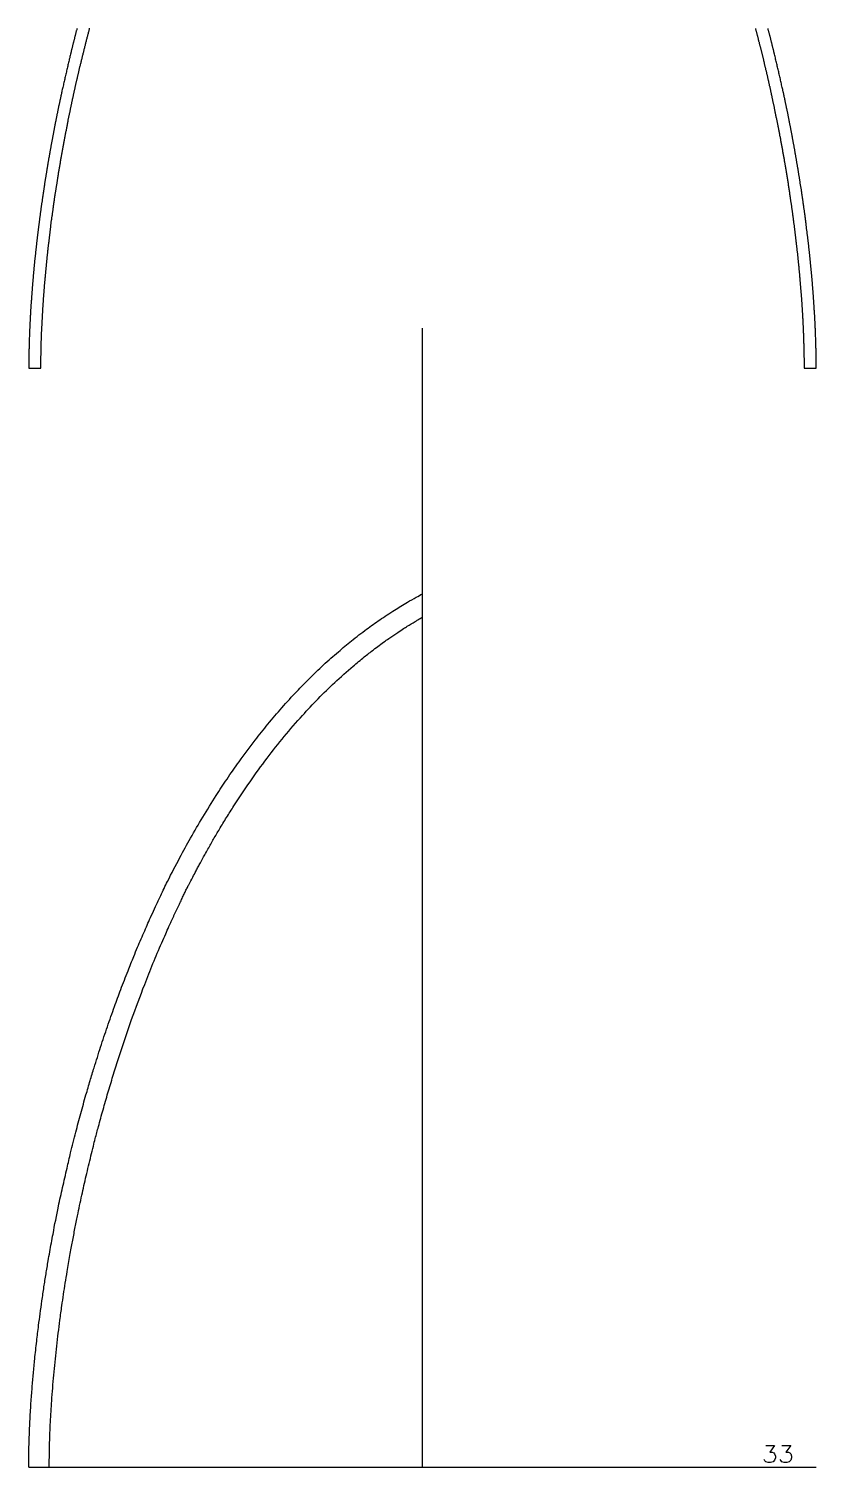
# Model space of a CAD drawing. Extents: x -7325 to -371, y -3238 to 133.
# Drawn here: x -3356 to -2434, y -3238 to -1552 of the extents above; entities that cross this region are included whole.
import ezdxf

# ---------------------------------------------------------------- set-up
doc = ezdxf.new("R2010")
doc.units = 0
doc.header["$MEASUREMENT"] = 0
doc.layers.add('NAILERS', color=7, linetype='CONTINUOUS')
doc.layers.add('Odd Arch Numbers', color=3, linetype='CONTINUOUS')

msp = doc.modelspace()

# ---------------------------------------------------------------- linework, layer by layer
at = {"layer": 'NAILERS'}
for points in [[(-3299.9, -1552.1), (-3300.1, -1552.8), (-3300.3, -1553.5), (-3300.5, -1554.2), (-3300.7, -1554.9), (-3300.9, -1555.6), (-3301.1, -1556.3), (-3301.2, -1557), (-3301.4, -1557.7), (-3301.6, -1558.4), (-3301.8, -1559.1), (-3302, -1559.8), (-3302.1, -1560.5), (-3302.3, -1561.2), (-3302.5, -1561.9), (-3302.7, -1562.7), (-3302.9, -1563.4), (-3303, -1564.1), (-3303.2, -1564.8), (-3303.4, -1565.5), (-3303.6, -1566.2), (-3303.8, -1566.9), (-3303.9, -1567.6), (-3304.1, -1568.3), (-3304.3, -1569), (-3304.5, -1569.7), (-3304.6, -1570.4), (-3304.8, -1571.1), (-3305, -1571.8), (-3305.2, -1572.5), (-3305.3, -1573.2), (-3305.5, -1573.9), (-3305.7, -1574.7), (-3305.9, -1575.4), (-3306, -1576.1), (-3306.2, -1576.8), (-3306.4, -1577.5), (-3306.6, -1578.2), (-3306.7, -1578.9), (-3306.9, -1579.6), (-3307.1, -1580.3), (-3307.2, -1580.9), (-3307.5, -1582.3), (-3307.9, -1583.7), (-3308.2, -1585), (-3308.5, -1586.4), (-3308.9, -1587.8), (-3309.2, -1589.2), (-3309.5, -1590.6), (-3309.8, -1591.9), (-3310.2, -1593.3), (-3310.5, -1594.7), (-3310.8, -1596.1), (-3311.1, -1597.5), (-3311.5, -1598.8), (-3311.8, -1600.2), (-3312.1, -1601.6), (-3312.4, -1603), (-3312.7, -1604.4), (-3313.1, -1605.7), (-3313.4, -1607.1), (-3313.7, -1608.5), (-3314, -1609.9), (-3314.3, -1611.3), (-3314.7, -1612.7), (-3315, -1614), (-3315.3, -1615.4), (-3315.6, -1616.8), (-3315.9, -1618.2), (-3316.2, -1619.6), (-3316.5, -1621), (-3316.8, -1622.4), (-3317.1, -1623.7), (-3317.5, -1625.1), (-3317.6, -1625.8), (-3317.8, -1626.5), (-3317.9, -1627.2), (-3318.1, -1627.9), (-3318.2, -1628.6), (-3318.4, -1629.3), (-3318.5, -1630), (-3318.7, -1630.7), (-3318.8, -1631.4), (-3319, -1632), (-3319.1, -1632.7), (-3319.3, -1633.4), (-3319.4, -1634.1), (-3319.6, -1634.8), (-3319.7, -1635.5), (-3319.9, -1636.2), (-3320, -1636.9), (-3320.2, -1637.6), (-3320.3, -1638.3), (-3320.5, -1639), (-3320.6, -1639.7), (-3320.8, -1640.4), (-3320.9, -1641.1), (-3321.1, -1641.8), (-3321.2, -1642.5), (-3321.4, -1643.1), (-3321.5, -1643.8), (-3321.6, -1644.5), (-3321.8, -1645.2), (-3321.9, -1645.9), (-3322.1, -1646.6), (-3322.2, -1647.3), (-3322.4, -1648), (-3322.5, -1648.7), (-3322.6, -1649.4), (-3322.8, -1650.1), (-3322.9, -1650.8), (-3323.1, -1651.5), (-3323.2, -1652.2), (-3323.4, -1652.9), (-3323.5, -1653.6), (-3323.6, -1654.3), (-3323.8, -1655), (-3323.9, -1655.7), (-3324, -1656.4), (-3324.2, -1657.1), (-3324.3, -1657.7), (-3324.5, -1658.4), (-3324.6, -1659.1), (-3324.7, -1659.8), (-3324.9, -1660.5), (-3325, -1661.2), (-3325.1, -1661.9), (-3325.3, -1662.6), (-3325.4, -1663.3), (-3325.5, -1664), (-3325.7, -1664.7), (-3325.8, -1665.4), (-3326, -1666.1), (-3326.1, -1666.8), (-3326.2, -1667.5), (-3326.4, -1668.2), (-3326.5, -1668.9), (-3326.6, -1669.6), (-3329.4, -1684.2), (-3329.5, -1684.8), (-3329.6, -1685.5), (-3329.7, -1686.1), (-3329.9, -1686.8), (-3330, -1687.5), (-3330.1, -1688.1), (-3330.2, -1688.8), (-3330.4, -1689.4), (-3330.5, -1690.1), (-3330.6, -1690.8), (-3330.7, -1691.4), (-3330.8, -1692.1), (-3331, -1692.7), (-3331.1, -1693.4), (-3331.2, -1694.1), (-3331.3, -1694.7), (-3331.4, -1695.4), (-3331.6, -1696.1), (-3331.7, -1696.7), (-3331.8, -1697.4), (-3331.9, -1698), (-3332, -1698.7), (-3332.2, -1699.4), (-3332.3, -1700), (-3332.4, -1700.7), (-3332.5, -1701.3), (-3332.6, -1702), (-3332.7, -1702.7), (-3332.8, -1703.3), (-3333, -1704), (-3333.1, -1704.7), (-3333.2, -1705.3), (-3333.3, -1706), (-3333.4, -1706.6), (-3333.5, -1707.3), (-3333.6, -1708), (-3333.8, -1708.6), (-3333.9, -1709.3), (-3334, -1710), (-3334.1, -1710.6), (-3334.2, -1711.3), (-3334.3, -1711.9), (-3334.4, -1712.6), (-3334.5, -1713.3), (-3334.6, -1713.9), (-3334.8, -1714.6), (-3334.9, -1715.3), (-3335, -1715.9), (-3335.1, -1716.6), (-3335.2, -1717.2), (-3335.3, -1717.9), (-3335.4, -1718.6), (-3335.5, -1719.2), (-3335.6, -1719.9), (-3335.7, -1720.6), (-3335.8, -1721.2), (-3335.9, -1721.9), (-3336, -1722.5), (-3336.2, -1723.2), (-3336.3, -1723.9), (-3336.4, -1724.5), (-3336.5, -1725.2), (-3336.6, -1725.9), (-3336.7, -1726.5), (-3337.9, -1734.1), (-3338, -1734.9), (-3338.1, -1735.8), (-3338.3, -1736.7), (-3338.4, -1737.5), (-3338.5, -1738.4), (-3338.7, -1739.2), (-3338.8, -1740.1), (-3338.9, -1740.9), (-3339, -1741.8), (-3339.2, -1742.6), (-3339.3, -1743.5), (-3339.4, -1744.4), (-3339.6, -1745.2), (-3339.7, -1746.1), (-3339.8, -1746.9), (-3339.9, -1747.8), (-3340.1, -1748.6), (-3340.2, -1749.5), (-3340.3, -1750.3), (-3340.4, -1751.2), (-3340.6, -1752.1), (-3340.7, -1752.9), (-3340.8, -1753.8), (-3340.9, -1754.6), (-3341.1, -1755.5), (-3341.2, -1756.3), (-3341.3, -1757.2), (-3341.4, -1758.1), (-3341.5, -1758.9), (-3341.7, -1759.8), (-3341.8, -1760.6), (-3341.9, -1761.5), (-3342, -1761.8), (-3342.1, -1762.7), (-3342.2, -1763.5), (-3342.3, -1764.3), (-3342.4, -1765.2), (-3342.5, -1766), (-3342.7, -1766.9), (-3342.8, -1767.7), (-3342.9, -1768.5), (-3343, -1769.4), (-3343.1, -1770.2), (-3343.2, -1771), (-3343.3, -1771.9), (-3343.4, -1772.7), (-3343.6, -1773.5), (-3343.7, -1774.4), (-3343.8, -1775.2), (-3343.9, -1776), (-3344, -1776.9), (-3344.1, -1777.7), (-3344.2, -1778.5), (-3344.3, -1779.4), (-3344.4, -1780.2), (-3344.5, -1781), (-3344.6, -1781.9), (-3344.7, -1782.7), (-3344.9, -1783.6), (-3345, -1784.4), (-3345.1, -1785.2), (-3345.2, -1786.1), (-3345.3, -1786.9), (-3345.4, -1787.7), (-3345.5, -1788.6), (-3345.5, -1789), (-3345.6, -1789.8), (-3345.7, -1790.6), (-3345.8, -1791.4), (-3345.9, -1792.2), (-3346, -1793), (-3346.1, -1793.8), (-3346.2, -1794.6), (-3346.3, -1795.5), (-3346.4, -1796.3), (-3346.5, -1797.1), (-3346.6, -1797.9), (-3346.7, -1798.7), (-3346.8, -1799.5), (-3346.9, -1800.3), (-3347, -1801.1), (-3347.1, -1802), (-3347.2, -1802.8), (-3347.3, -1803.6), (-3347.4, -1804.4), (-3347.5, -1805.2), (-3347.5, -1806), (-3347.6, -1806.8), (-3347.7, -1807.6), (-3347.8, -1808.5), (-3347.9, -1809.3), (-3348, -1810.1), (-3348.1, -1810.9), (-3348.2, -1811.7), (-3348.3, -1812.5), (-3348.4, -1813.3), (-3348.4, -1814.1), (-3348.5, -1815), (-3348.6, -1815.4), (-3348.7, -1816.2), (-3348.7, -1816.9), (-3348.8, -1817.7), (-3348.9, -1818.5), (-3349, -1819.3), (-3349.1, -1820.1), (-3349.2, -1820.9), (-3349.2, -1821.7), (-3349.3, -1822.5), (-3349.4, -1823.2), (-3349.5, -1824), (-3349.6, -1824.8), (-3349.6, -1825.6), (-3349.7, -1826.4), (-3349.8, -1827.2), (-3349.9, -1828), (-3349.9, -1828.8), (-3350, -1829.5), (-3350.1, -1830.3), (-3350.2, -1831.1), (-3350.3, -1831.9), (-3350.3, -1832.7), (-3350.4, -1833.5), (-3350.5, -1834.3), (-3350.6, -1835.1), (-3350.6, -1835.8), (-3350.7, -1836.6), (-3350.8, -1837.4), (-3350.8, -1838.2), (-3350.9, -1839), (-3351, -1839.8), (-3351.1, -1840.6), (-3351.1, -1841), (-3351.2, -1841.8), (-3351.2, -1842.5), (-3351.3, -1843.3), (-3351.4, -1844.1), (-3351.4, -1844.8), (-3351.5, -1845.6), (-3351.6, -1846.3), (-3351.6, -1847.1), (-3351.7, -1847.9), (-3351.8, -1848.6), (-3351.8, -1849.4), (-3351.9, -1850.1), (-3352, -1850.9), (-3352, -1851.7), (-3352.1, -1852.4), (-3352.1, -1853.2), (-3352.2, -1853.9), (-3352.3, -1854.7), (-3352.3, -1855.5), (-3352.4, -1856.2), (-3352.5, -1857), (-3352.5, -1857.7), (-3352.6, -1858.5), (-3352.6, -1859.3), (-3352.7, -1860), (-3352.7, -1860.8), (-3352.8, -1861.5), (-3352.9, -1862.3), (-3352.9, -1863.1), (-3353, -1863.8), (-3353, -1864.6), (-3353.1, -1865.3), (-3353.1, -1865.8), (-3353.2, -1866.6), (-3353.2, -1867.3), (-3353.3, -1868), (-3353.3, -1868.7), (-3353.4, -1869.5), (-3353.4, -1870.2), (-3353.5, -1870.9), (-3353.5, -1871.7), (-3353.6, -1872.4), (-3353.6, -1873.1), (-3353.7, -1873.9), (-3353.7, -1874.6), (-3353.8, -1875.3), (-3353.8, -1876.1), (-3353.9, -1876.8), (-3353.9, -1877.5), (-3354, -1878.3), (-3354, -1879), (-3354.1, -1879.7), (-3354.1, -1880.4), (-3354.2, -1881.2), (-3354.2, -1881.9), (-3354.2, -1882.6), (-3354.3, -1883.4), (-3354.3, -1884.1), (-3354.4, -1884.8), (-3354.4, -1885.6), (-3354.5, -1886.3), (-3354.5, -1887), (-3354.5, -1887.8), (-3354.6, -1888.5), (-3354.6, -1889.2), (-3354.7, -1889.7), (-3354.7, -1890.4), (-3354.7, -1891.1), (-3354.8, -1891.8), (-3354.8, -1892.5), (-3354.8, -1893.2), (-3354.9, -1893.9), (-3354.9, -1894.6), (-3354.9, -1895.3), (-3355, -1896), (-3355, -1896.7), (-3355.1, -1897.4), (-3355.1, -1898.1), (-3355.1, -1898.8), (-3355.2, -1899.5), (-3355.2, -1900.2), (-3355.2, -1900.9), (-3355.3, -1901.6), (-3355.3, -1902.3), (-3355.3, -1903), (-3355.3, -1903.7), (-3355.4, -1904.4), (-3355.4, -1905.1), (-3355.4, -1905.8), (-3355.5, -1906.5), (-3355.5, -1907.2), (-3355.5, -1907.9), (-3355.5, -1908.6), (-3355.6, -1909.3), (-3355.6, -1910), (-3355.6, -1910.7), (-3355.7, -1911.4), (-3355.7, -1912.1), (-3355.8, -1915.2), (-3355.8, -1915.7), (-3355.8, -1916.2), (-3355.8, -1916.7), (-3355.9, -1917.3), (-3355.9, -1917.8), (-3355.9, -1918.3), (-3355.9, -1918.8), (-3355.9, -1919.3), (-3355.9, -1919.8), (-3356, -1920.3), (-3356, -1920.8), (-3356, -1921.3), (-3356, -1921.8), (-3356, -1922.3), (-3356, -1922.8), (-3356, -1923.3), (-3356.1, -1923.8), (-3356.1, -1924.3), (-3356.1, -1924.8), (-3356.1, -1925.4), (-3356.1, -1925.9), (-3356.1, -1926.4), (-3356.1, -1926.9), (-3356.1, -1927.4), (-3356.2, -1927.9), (-3356.2, -1928.4), (-3356.2, -1928.9), (-3356.2, -1929.4), (-3356.2, -1929.9), (-3356.2, -1930.4), (-3356.2, -1930.9), (-3356.2, -1931.4), (-3356.3, -1935.6), (-3356.3, -1936.1), (-3356.3, -1936.6), (-3356.3, -1937.1), (-3356.3, -1937.6), (-3356.3, -1938.1), (-3356.3, -1938.6), (-3356.3, -1939), (-3356.3, -1939.5), (-3356.3, -1940), (-3356.3, -1940.5), (-3356.4, -1941), (-3356.4, -1941.5), (-3356.4, -1942), (-3356.4, -1942.5), (-3356.4, -1943), (-3356.4, -1943.5), (-3356.4, -1944.8), (-3356.4, -1945.5), (-3356.4, -1946.1), (-3356.4, -1946.7), (-3356.4, -1947.4), (-3356.4, -1948), (-3356.4, -1948.7), (-3356.4, -1949.3), (-3356.4, -1950), (-3342.2, -1950), (-3342.2, -1949.3), (-3342.2, -1948.6), (-3342.2, -1947.9), (-3342.2, -1947.2), (-3342.2, -1945), (-3342.2, -1944.6), (-3342.2, -1944.1), (-3342.2, -1943.7), (-3342.2, -1943.3), (-3342.2, -1942.8), (-3342.1, -1942.4), (-3342.1, -1941.9), (-3342.1, -1941.5), (-3342.1, -1941), (-3342.1, -1940.6), (-3342.1, -1940.1), (-3342.1, -1939.7), (-3342.1, -1939.3), (-3342.1, -1938.8), (-3342.1, -1938.4), (-3342.1, -1937.9), (-3342, -1932.7), (-3342, -1932.2), (-3342, -1931.6), (-3342, -1931.1), (-3342, -1930.5), (-3342, -1930), (-3342, -1929.5), (-3342, -1928.9), (-3341.9, -1928.4), (-3341.9, -1927.8), (-3341.9, -1927.3), (-3341.9, -1926.7), (-3341.9, -1926.2), (-3341.9, -1925.6), (-3341.9, -1925.1), (-3341.9, -1924.5), (-3341.8, -1924), (-3341.8, -1923.4), (-3341.8, -1922.9), (-3341.8, -1922.4), (-3341.8, -1921.8), (-3341.8, -1921.3), (-3341.7, -1920.7), (-3341.7, -1920.2), (-3341.7, -1919.6), (-3341.7, -1919.1), (-3341.7, -1918.5), (-3341.7, -1918), (-3341.6, -1917.4), (-3341.6, -1916.9), (-3341.6, -1916.3), (-3341.6, -1915.8), (-3341.6, -1915.3), (-3341.4, -1912), (-3341.4, -1911.2), (-3341.4, -1910.5), (-3341.4, -1909.7), (-3341.3, -1909), (-3341.3, -1908.2), (-3341.3, -1907.5), (-3341.2, -1906.7), (-3341.2, -1906), (-3341.2, -1905.2), (-3341.1, -1904.5), (-3341.1, -1903.7), (-3341.1, -1903), (-3341, -1902.2), (-3341, -1901.5), (-3341, -1900.7), (-3340.9, -1900), (-3340.9, -1899.2), (-3340.9, -1898.5), (-3340.8, -1897.7), (-3340.8, -1897), (-3340.7, -1896.2), (-3340.7, -1895.5), (-3340.7, -1894.7), (-3340.6, -1894), (-3340.6, -1893.2), (-3340.5, -1892.5), (-3340.5, -1891.7), (-3340.5, -1891), (-3340.4, -1890.2), (-3340.4, -1889.5), (-3340.3, -1888.7), (-3340.3, -1888), (-3340.3, -1887.6), (-3340.2, -1886.8), (-3340.2, -1886), (-3340.1, -1885.2), (-3340.1, -1884.5), (-3340, -1883.7), (-3340, -1882.9), (-3340, -1882.1), (-3339.9, -1881.4), (-3339.9, -1880.6), (-3339.8, -1879.8), (-3339.8, -1879), (-3339.7, -1878.2), (-3339.7, -1877.5), (-3339.6, -1876.7), (-3339.6, -1875.9), (-3339.5, -1875.1), (-3339.4, -1874.4), (-3339.4, -1873.6), (-3339.3, -1872.8), (-3339.3, -1872), (-3339.2, -1871.3), (-3339.2, -1870.5), (-3339.1, -1869.7), (-3339.1, -1868.9), (-3339, -1868.2), (-3339, -1867.4), (-3338.9, -1866.6), (-3338.8, -1865.8), (-3338.8, -1865.1), (-3338.7, -1864.3), (-3338.7, -1863.5), (-3338.6, -1862.7), (-3338.6, -1862.4), (-3338.5, -1861.6), (-3338.5, -1860.8), (-3338.4, -1860), (-3338.3, -1859.2), (-3338.3, -1858.4), (-3338.2, -1857.6), (-3338.1, -1856.8), (-3338.1, -1856), (-3338, -1855.2), (-3338, -1854.4), (-3337.9, -1853.6), (-3337.8, -1852.8), (-3337.8, -1852), (-3337.7, -1851.2), (-3337.6, -1850.4), (-3337.6, -1849.6), (-3337.5, -1848.8), (-3337.4, -1848), (-3337.3, -1847.2), (-3337.3, -1846.4), (-3337.2, -1845.6), (-3337.1, -1844.8), (-3337.1, -1844), (-3337, -1843.2), (-3336.9, -1842.4), (-3336.8, -1841.6), (-3336.8, -1840.8), (-3336.7, -1840), (-3336.6, -1839.2), (-3336.6, -1838.4), (-3336.5, -1837.6), (-3336.4, -1836.8), (-3336.4, -1836.5), (-3336.3, -1835.7), (-3336.2, -1834.9), (-3336.1, -1834), (-3336.1, -1833.2), (-3336, -1832.4), (-3335.9, -1831.6), (-3335.8, -1830.8), (-3335.7, -1829.9), (-3335.7, -1829.1), (-3335.6, -1828.3), (-3335.5, -1827.5), (-3335.4, -1826.7), (-3335.3, -1825.9), (-3335.3, -1825), (-3335.2, -1824.2), (-3335.1, -1823.4), (-3335, -1822.6), (-3334.9, -1821.8), (-3334.8, -1821), (-3334.7, -1820.1), (-3334.7, -1819.3), (-3334.6, -1818.5), (-3334.5, -1817.7), (-3334.4, -1816.9), (-3334.3, -1816.1), (-3334.2, -1815.2), (-3334.1, -1814.4), (-3334, -1813.6), (-3334, -1812.8), (-3333.9, -1812), (-3333.8, -1811.1), (-3333.7, -1810.3), (-3333.7, -1810.1), (-3333.6, -1809.2), (-3333.5, -1808.4), (-3333.4, -1807.6), (-3333.3, -1806.7), (-3333.2, -1805.9), (-3333.1, -1805.1), (-3333, -1804.2), (-3332.9, -1803.4), (-3332.8, -1802.6), (-3332.7, -1801.7), (-3332.6, -1800.9), (-3332.5, -1800.1), (-3332.4, -1799.2), (-3332.3, -1798.4), (-3332.2, -1797.6), (-3332.1, -1796.7), (-3332, -1795.9), (-3331.9, -1795.1), (-3331.8, -1794.2), (-3331.7, -1793.4), (-3331.6, -1792.6), (-3331.5, -1791.7), (-3331.4, -1790.9), (-3331.3, -1790.1), (-3331.2, -1789.2), (-3331.1, -1788.4), (-3331, -1787.6), (-3330.9, -1786.7), (-3330.8, -1785.9), (-3330.7, -1785.1), (-3330.6, -1784.2), (-3330.5, -1783.4), (-3329.6, -1776.3), (-3329.5, -1775.7), (-3329.4, -1775), (-3329.3, -1774.4), (-3329.2, -1773.8), (-3329.2, -1773.1), (-3329.1, -1772.5), (-3329, -1771.8), (-3328.9, -1771.2), (-3328.8, -1770.6), (-3328.7, -1769.9), (-3328.7, -1769.3), (-3328.6, -1768.6), (-3328.5, -1768), (-3328.4, -1767.4), (-3328.3, -1766.7), (-3328.2, -1766.1), (-3328.1, -1765.5), (-3328, -1764.8), (-3328, -1764.2), (-3327.9, -1763.6), (-3327.8, -1762.9), (-3327.7, -1762.3), (-3327.6, -1761.6), (-3327.5, -1761), (-3327.4, -1760.4), (-3327.3, -1759.7), (-3327.3, -1759.1), (-3327.2, -1758.5), (-3327.1, -1757.8), (-3327, -1757.2), (-3326.9, -1756.5), (-3326.8, -1755.9), (-3326.7, -1755.3), (-3326.6, -1754.6), (-3326.5, -1754), (-3326.4, -1753.4), (-3326.3, -1752.7), (-3326.2, -1752.1), (-3326.1, -1751.5), (-3326.1, -1750.8), (-3326, -1750.2), (-3325.9, -1749.5), (-3325.8, -1748.9), (-3325.7, -1748.3), (-3325.6, -1747.6), (-3325.5, -1747), (-3325.4, -1746.4), (-3325.3, -1745.7), (-3325.2, -1745.1), (-3325.1, -1744.5), (-3325, -1743.8), (-3324.9, -1743.2), (-3324.8, -1742.5), (-3324.7, -1741.9), (-3324.6, -1741.3), (-3324.5, -1740.6), (-3324.4, -1740), (-3324.3, -1739.4), (-3324.2, -1738.7), (-3324.1, -1738.1), (-3324, -1737.5), (-3323.9, -1736.8), (-3323.8, -1736.2), (-3323.7, -1735.6), (-3322.4, -1727.6), (-3322.3, -1726.5), (-3322.1, -1725.5), (-3321.9, -1724.4), (-3321.7, -1723.3), (-3321.6, -1722.3), (-3321.4, -1721.2), (-3321.2, -1720.1), (-3321, -1719.1), (-3320.9, -1718), (-3320.7, -1716.9), (-3320.5, -1715.9), (-3320.3, -1714.8), (-3320.1, -1713.7), (-3320, -1712.7), (-3319.8, -1711.6), (-3319.6, -1710.5), (-3319.4, -1709.5), (-3319.2, -1708.4), (-3319.1, -1707.3), (-3318.9, -1706.3), (-3318.7, -1705.2), (-3318.5, -1704.1), (-3318.3, -1703.1), (-3318.1, -1702), (-3317.9, -1701), (-3317.7, -1699.9), (-3317.6, -1698.8), (-3317.4, -1697.8), (-3317.2, -1696.7), (-3317, -1695.6), (-3316.8, -1694.6), (-3316.6, -1693.5), (-3316.4, -1692.4), (-3316.2, -1691.4), (-3316, -1690.3), (-3315.8, -1689.3), (-3315.6, -1688.2), (-3315.4, -1687.1), (-3315.2, -1686.1), (-3315, -1685), (-3314.8, -1683.9), (-3314.6, -1682.9), (-3314.4, -1681.8), (-3314.2, -1680.8), (-3314, -1679.7), (-3313.8, -1678.6), (-3313.6, -1677.6), (-3313.4, -1676.5), (-3313.2, -1675.4), (-3313, -1674.4), (-3312.8, -1673.3), (-3312.6, -1672.3), (-3312.4, -1671.2), (-3312.2, -1670.1), (-3312, -1669.1), (-3311.8, -1668), (-3311.6, -1667), (-3311.4, -1665.9), (-3311.2, -1664.8), (-3311, -1663.8), (-3310.8, -1662.7), (-3310.5, -1661.7), (-3310.3, -1660.6), (-3310.1, -1659.5), (-3308.7, -1652.5), (-3308.6, -1651.8), (-3308.4, -1651), (-3308.3, -1650.3), (-3308.1, -1649.5), (-3308, -1648.8), (-3307.8, -1648), (-3307.7, -1647.3), (-3307.5, -1646.5), (-3307.4, -1645.8), (-3307.2, -1645.1), (-3307, -1644.3), (-3306.9, -1643.6), (-3306.7, -1642.8), (-3306.6, -1642.1), (-3306.4, -1641.3), (-3306.3, -1640.6), (-3306.1, -1639.8), (-3306, -1639.1), (-3305.8, -1638.3), (-3305.6, -1637.6), (-3305.5, -1636.8), (-3305.3, -1636.1), (-3305.2, -1635.4), (-3305, -1634.6), (-3304.8, -1633.9), (-3304.7, -1633.1), (-3304.5, -1632.4), (-3304.4, -1631.6), (-3304.2, -1630.9), (-3304, -1630.1), (-3303.9, -1629.4), (-3303.7, -1628.7), (-3303.6, -1627.9), (-3303.4, -1627.2), (-3303.2, -1626.4), (-3303.1, -1625.7), (-3302.9, -1624.9), (-3302.7, -1624.2), (-3302.6, -1623.4), (-3302.4, -1622.7), (-3302.2, -1622), (-3302.1, -1621.2), (-3301.9, -1620.5), (-3301.7, -1619.7), (-3301.6, -1619), (-3301.4, -1618.2), (-3301.2, -1617.5), (-3301.1, -1616.8), (-3300.9, -1616), (-3300.7, -1615.3), (-3300.5, -1614.5), (-3300.4, -1613.8), (-3300.2, -1613), (-3300, -1612.3), (-3299.9, -1611.6), (-3299.7, -1610.8), (-3299.5, -1610.1), (-3299.3, -1609.3), (-3299.2, -1608.6), (-3299, -1607.9), (-3298.8, -1607.1), (-3298.6, -1606.4), (-3298.5, -1605.6), (-3298.3, -1604.9), (-3296.4, -1596.9), (-3296.2, -1595.9), (-3295.9, -1594.9), (-3295.7, -1593.9), (-3295.4, -1593), (-3295.2, -1592), (-3295, -1591), (-3294.7, -1590), (-3294.5, -1589), (-3294.3, -1588), (-3294, -1587.1), (-3293.8, -1586.1), (-3293.5, -1585.1), (-3293.3, -1584.1), (-3293.1, -1583.1), (-3292.8, -1582.2), (-3292.6, -1581.2), (-3292.3, -1580.2), (-3292.1, -1579.2), (-3291.8, -1578.2), (-3291.6, -1577.3), (-3291.4, -1576.3), (-3291.1, -1575.3), (-3290.9, -1574.3), (-3290.6, -1573.3), (-3290.4, -1572.4), (-3290.1, -1571.4), (-3289.9, -1570.4), (-3289.6, -1569.4), (-3289.4, -1568.4), (-3289.1, -1567.5), (-3288.9, -1566.5), (-3288.6, -1565.5), (-3288.6, -1565.4), (-3288.4, -1564.4), (-3288.1, -1563.5), (-3287.9, -1562.5), (-3287.6, -1561.5), (-3287.3, -1560.5), (-3287.1, -1559.6), (-3286.8, -1558.6), (-3286.6, -1557.6), (-3286.3, -1556.7), (-3286.1, -1555.7), (-3285.8, -1554.7), (-3285.6, -1553.7), (-3285.3, -1552.8), (-3285.1, -1551.8)], [(-2505.3, -1552.1), (-2505.1, -1552.8), (-2504.9, -1553.6), (-2504.7, -1554.3), (-2504.5, -1555), (-2504.3, -1555.7), (-2504.1, -1556.5), (-2503.9, -1557.2), (-2503.7, -1557.9), (-2503.5, -1558.7), (-2503.4, -1559.4), (-2503.2, -1560.1), (-2503, -1560.8), (-2502.8, -1561.6), (-2502.6, -1562.3), (-2502.4, -1563), (-2502.2, -1563.8), (-2502.1, -1564.5), (-2501.9, -1565.2), (-2501.7, -1565.9), (-2501.5, -1566.7), (-2501.3, -1567.4), (-2501.1, -1568.1), (-2500.9, -1568.9), (-2500.8, -1569.6), (-2500.6, -1570.3), (-2500.4, -1571.1), (-2500.2, -1571.8), (-2500, -1572.5), (-2499.9, -1573.2), (-2496, -1589), (-2495.8, -1589.8), (-2495.6, -1590.5), (-2495.4, -1591.3), (-2495.2, -1592), (-2495, -1592.8), (-2494.9, -1593.5), (-2494.7, -1594.2), (-2494.5, -1595), (-2494.3, -1595.7), (-2494.1, -1596.5), (-2494, -1597.2), (-2493.8, -1597.9), (-2493.6, -1598.7), (-2493.4, -1599.4), (-2493.3, -1600.2), (-2493.1, -1600.9), (-2492.9, -1601.6), (-2492.7, -1602.4), (-2492.5, -1603.1), (-2492.4, -1603.9), (-2492.2, -1604.6), (-2492, -1605.4), (-2491.9, -1606.1), (-2491.7, -1606.8), (-2491.5, -1607.6), (-2491.3, -1608.3), (-2491.2, -1609.1), (-2491, -1609.8), (-2490.8, -1610.6), (-2490.6, -1611.3), (-2490.5, -1612), (-2490.3, -1612.8), (-2490.1, -1613.5), (-2490, -1614.3), (-2489.8, -1615), (-2489.6, -1615.8), (-2489.5, -1616.5), (-2489.3, -1617.3), (-2489.1, -1618), (-2489, -1618.7), (-2488.8, -1619.5), (-2488.6, -1620.2), (-2488.5, -1621), (-2488.3, -1621.7), (-2488.1, -1622.5), (-2488, -1623.2), (-2487.8, -1624), (-2487.6, -1624.7), (-2487.5, -1625.4), (-2487.3, -1626.2), (-2487.2, -1626.9), (-2487, -1627.7), (-2486.8, -1628.4), (-2486.7, -1629.2), (-2486.5, -1629.9), (-2486.4, -1630.7), (-2486.2, -1631.4), (-2486, -1632.2), (-2485.9, -1632.9), (-2485.7, -1633.6), (-2485.6, -1634.4), (-2485.4, -1635.1), (-2485.2, -1635.9), (-2485.1, -1636.6), (-2483.4, -1644.7), (-2483.2, -1645.7), (-2483, -1646.7), (-2482.8, -1647.7), (-2482.6, -1648.7), (-2482.4, -1649.7), (-2482.2, -1650.7), (-2482, -1651.6), (-2481.8, -1652.6), (-2481.6, -1653.6), (-2481.4, -1654.6), (-2481.2, -1655.6), (-2481, -1656.6), (-2480.8, -1657.6), (-2480.6, -1658.6), (-2480.4, -1659.5), (-2480.2, -1660.5), (-2480, -1661.5), (-2479.8, -1662.5), (-2479.6, -1663.5), (-2479.4, -1664.5), (-2479.2, -1665.5), (-2479, -1666.5), (-2478.8, -1667.5), (-2478.6, -1668.4), (-2478.4, -1669.4), (-2478.2, -1670.4), (-2478, -1671.4), (-2477.8, -1672.4), (-2477.6, -1673.4), (-2477.4, -1674.4), (-2477.2, -1675.4), (-2477.1, -1676.4), (-2476.9, -1677.3), (-2476.7, -1678.3), (-2476.5, -1679.3), (-2476.3, -1680.3), (-2476.1, -1681.3), (-2475.9, -1682.3), (-2475.8, -1683.3), (-2475.6, -1684.3), (-2475.4, -1685.3), (-2475.2, -1686.3), (-2475, -1687.3), (-2474.8, -1688.2), (-2474.6, -1689.2), (-2474.5, -1690.2), (-2474.3, -1691.2), (-2474.1, -1692.2), (-2473.9, -1693.2), (-2473.7, -1694.2), (-2473.6, -1695.2), (-2473.4, -1696.2), (-2473.2, -1697.2), (-2473, -1698.2), (-2472.9, -1699.2), (-2472.7, -1700.2), (-2472.5, -1701.1), (-2472.3, -1702.1), (-2472.2, -1703.1), (-2472, -1704.1), (-2471.8, -1705.1), (-2471.6, -1706.1), (-2471.5, -1707.1), (-2471.3, -1708.1), (-2470.4, -1713.2), (-2470.2, -1714.4), (-2470, -1715.5), (-2469.8, -1716.7), (-2469.6, -1717.9), (-2469.4, -1719), (-2469.2, -1720.2), (-2469, -1721.4), (-2468.8, -1722.6), (-2468.6, -1723.7), (-2468.4, -1724.9), (-2468.3, -1726.1), (-2468.1, -1727.3), (-2467.9, -1728.4), (-2467.7, -1729.6), (-2467.5, -1730.8), (-2467.3, -1732), (-2467.1, -1733.1), (-2466.9, -1734.3), (-2466.8, -1735.5), (-2466.6, -1736.7), (-2466.4, -1737.9), (-2466.2, -1739), (-2466, -1740.2), (-2465.9, -1741.4), (-2465.7, -1742.6), (-2465.5, -1743.7), (-2465.3, -1744.9), (-2465.2, -1746.1), (-2465, -1747.3), (-2464.8, -1748.4), (-2464.6, -1749.6), (-2464.5, -1750.8), (-2463.7, -1756.2), (-2463.6, -1757), (-2463.5, -1757.8), (-2463.3, -1758.7), (-2463.2, -1759.5), (-2463.1, -1760.4), (-2463, -1761.2), (-2462.9, -1762.1), (-2462.7, -1762.9), (-2462.6, -1763.8), (-2462.5, -1764.6), (-2462.4, -1765.4), (-2462.3, -1766.3), (-2462.2, -1767.1), (-2462, -1768), (-2461.9, -1768.8), (-2461.8, -1769.7), (-2461.7, -1770.5), (-2461.6, -1771.4), (-2461.5, -1772.2), (-2461.4, -1773), (-2461.2, -1773.9), (-2461.1, -1774.7), (-2461, -1775.6), (-2460.9, -1776.4), (-2460.8, -1777.3), (-2460.7, -1778.1), (-2460.6, -1779), (-2460.5, -1779.8), (-2460.4, -1780.7), (-2460.2, -1781.5), (-2460.1, -1782.3), (-2460, -1783.2), (-2460, -1783.4), (-2459.9, -1784.2), (-2459.8, -1785.1), (-2459.7, -1785.9), (-2459.6, -1786.7), (-2459.5, -1787.6), (-2459.4, -1788.4), (-2459.3, -1789.2), (-2459.2, -1790.1), (-2459.1, -1790.9), (-2459, -1791.7), (-2458.9, -1792.6), (-2458.8, -1793.4), (-2458.7, -1794.2), (-2458.6, -1795.1), (-2458.5, -1795.9), (-2458.4, -1796.7), (-2458.3, -1797.6), (-2458.2, -1798.4), (-2458.1, -1799.2), (-2458, -1800.1), (-2457.9, -1800.9), (-2457.8, -1801.7), (-2457.7, -1802.6), (-2457.6, -1803.4), (-2457.5, -1804.2), (-2457.4, -1805.1), (-2457.3, -1805.9), (-2457.2, -1806.7), (-2457.1, -1807.6), (-2457, -1808.4), (-2456.9, -1809.2), (-2456.8, -1810.1), (-2456.8, -1810.3), (-2456.7, -1811.1), (-2456.6, -1812), (-2456.5, -1812.8), (-2456.4, -1813.6), (-2456.3, -1814.4), (-2456.2, -1815.2), (-2456.2, -1816.1), (-2456.1, -1816.9), (-2456, -1817.7), (-2455.9, -1818.5), (-2455.8, -1819.3), (-2455.7, -1820.1), (-2455.6, -1821), (-2455.6, -1821.8), (-2455.5, -1822.6), (-2455.4, -1823.4), (-2455.3, -1824.2), (-2455.2, -1825), (-2455.1, -1825.9), (-2455.1, -1826.7), (-2455, -1827.5), (-2454.9, -1828.3), (-2454.8, -1829.1), (-2454.7, -1829.9), (-2454.6, -1830.8), (-2454.6, -1831.6), (-2454.5, -1832.4), (-2454.4, -1833.2), (-2454.3, -1834), (-2454.3, -1834.9), (-2454.2, -1835.7), (-2454.1, -1836.5), (-2454.1, -1836.8), (-2454, -1837.6), (-2453.9, -1838.4), (-2453.8, -1839.2), (-2453.8, -1840), (-2453.7, -1840.8), (-2453.6, -1841.6), (-2453.6, -1842.4), (-2453.5, -1843.2), (-2453.4, -1844), (-2453.3, -1844.8), (-2453.3, -1845.6), (-2453.2, -1846.4), (-2453.1, -1847.2), (-2453.1, -1848), (-2453, -1848.8), (-2452.9, -1849.6), (-2452.9, -1850.4), (-2452.8, -1851.2), (-2452.7, -1852), (-2452.7, -1852.8), (-2452.6, -1853.6), (-2452.5, -1854.4), (-2452.5, -1855.2), (-2452.4, -1856), (-2452.3, -1856.8), (-2452.3, -1857.6), (-2452.2, -1858.4), (-2452.1, -1859.2), (-2452.1, -1860), (-2452, -1860.8), (-2452, -1861.6), (-2451.9, -1862.4), (-2451.9, -1862.7), (-2451.8, -1863.5), (-2451.7, -1864.3), (-2451.7, -1865.1), (-2451.6, -1865.8), (-2451.6, -1866.6), (-2451.5, -1867.4), (-2451.5, -1868.2), (-2451.4, -1868.9), (-2451.3, -1869.7), (-2451.3, -1870.5), (-2451.2, -1871.3), (-2451.2, -1872), (-2451.1, -1872.8), (-2451.1, -1873.6), (-2451, -1874.4), (-2451, -1875.1), (-2450.9, -1875.9), (-2450.9, -1876.7), (-2450.8, -1877.5), (-2450.8, -1878.2), (-2450.7, -1879), (-2450.7, -1879.8), (-2450.6, -1880.6), (-2450.6, -1881.4), (-2450.5, -1882.1), (-2450.5, -1882.9), (-2450.4, -1883.7), (-2450.4, -1884.5), (-2450.3, -1885.2), (-2450.3, -1886), (-2450.2, -1886.8), (-2450.2, -1887.6), (-2450, -1890.9), (-2450, -1891.5), (-2449.9, -1892), (-2449.9, -1892.6), (-2449.9, -1893.2), (-2449.8, -1893.7), (-2449.8, -1894.3), (-2449.8, -1894.9), (-2449.8, -1895.4), (-2449.7, -1896), (-2449.7, -1896.6), (-2449.7, -1897.1), (-2449.6, -1897.7), (-2449.6, -1898.3), (-2449.6, -1898.9), (-2449.6, -1899.4), (-2449.5, -1900), (-2449.5, -1900.6), (-2449.5, -1901.1), (-2449.5, -1901.7), (-2449.4, -1902.3), (-2449.4, -1902.8), (-2449.4, -1903.4), (-2449.4, -1904), (-2449.3, -1904.5), (-2449.3, -1905.1), (-2449.3, -1905.7), (-2449.3, -1906.2), (-2449.2, -1906.8), (-2449.2, -1907.4), (-2449.2, -1907.9), (-2449.2, -1908.5), (-2449.1, -1909.1), (-2449.1, -1909.4), (-2449.1, -1910.5), (-2449.1, -1911.6), (-2449, -1912.7), (-2449, -1913.8), (-2448.9, -1914.9), (-2448.9, -1916), (-2448.9, -1917.1), (-2448.8, -1918.2), (-2448.8, -1919.3), (-2448.8, -1920.3), (-2448.7, -1921.4), (-2448.7, -1922.5), (-2448.7, -1923.6), (-2448.6, -1924.7), (-2448.6, -1925.8), (-2448.6, -1926.9), (-2448.5, -1929.2), (-2448.5, -1930), (-2448.5, -1930.8), (-2448.5, -1931.6), (-2448.4, -1932.4), (-2448.4, -1933.2), (-2448.4, -1934), (-2448.4, -1934.8), (-2448.4, -1935.6), (-2448.4, -1936.5), (-2448.4, -1937.3), (-2448.3, -1938.1), (-2448.3, -1938.9), (-2448.3, -1939.7), (-2448.3, -1940.5), (-2448.3, -1941.3), (-2448.3, -1942.1), (-2448.3, -1947.2), (-2448.3, -1947.9), (-2448.3, -1948.6), (-2448.3, -1949.3), (-2448.3, -1950), (-2434.1, -1950), (-2434.1, -1949.3), (-2434.1, -1948.7), (-2434.1, -1948), (-2434.1, -1947.4), (-2434.1, -1946.7), (-2434.1, -1946.1), (-2434.1, -1945.5), (-2434.1, -1944.8), (-2434.1, -1943.5), (-2434.1, -1943), (-2434.1, -1942.5), (-2434.1, -1942), (-2434.1, -1941.5), (-2434.1, -1941), (-2434.1, -1940.5), (-2434.1, -1940), (-2434.1, -1939.5), (-2434.1, -1939), (-2434.1, -1938.6), (-2434.2, -1938.1), (-2434.2, -1937.6), (-2434.2, -1937.1), (-2434.2, -1936.6), (-2434.2, -1936.1), (-2434.2, -1935.6), (-2434.3, -1931.4), (-2434.3, -1930.9), (-2434.3, -1930.4), (-2434.3, -1929.9), (-2434.3, -1929.4), (-2434.3, -1928.9), (-2434.3, -1928.4), (-2434.3, -1927.9), (-2434.3, -1927.4), (-2434.3, -1926.9), (-2434.4, -1926.4), (-2434.4, -1925.9), (-2434.4, -1925.4), (-2434.4, -1924.8), (-2434.4, -1924.3), (-2434.4, -1923.8), (-2434.4, -1923.3), (-2434.4, -1922.8), (-2434.5, -1922.3), (-2434.5, -1921.8), (-2434.5, -1921.3), (-2434.5, -1920.8), (-2434.5, -1920.3), (-2434.5, -1919.8), (-2434.5, -1919.3), (-2434.6, -1918.8), (-2434.6, -1918.3), (-2434.6, -1917.8), (-2434.6, -1917.3), (-2434.6, -1916.7), (-2434.6, -1916.2), (-2434.7, -1915.7), (-2434.7, -1915.2), (-2434.8, -1912.1), (-2434.8, -1911.4), (-2434.8, -1910.7), (-2434.9, -1910), (-2434.9, -1909.3), (-2434.9, -1908.6), (-2435, -1907.9), (-2435, -1907.2), (-2435, -1906.5), (-2435, -1905.8), (-2435.1, -1905.1), (-2435.1, -1904.4), (-2435.1, -1903.7), (-2435.2, -1903), (-2435.2, -1902.3), (-2435.2, -1901.6), (-2435.3, -1900.9), (-2435.3, -1900.2), (-2435.3, -1899.5), (-2435.4, -1898.8), (-2435.4, -1898.1), (-2435.4, -1897.4), (-2435.5, -1896.7), (-2435.5, -1896), (-2435.5, -1895.3), (-2435.6, -1894.6), (-2435.6, -1893.9), (-2435.6, -1893.2), (-2435.7, -1892.5), (-2435.7, -1891.8), (-2435.7, -1891.1), (-2435.8, -1890.4), (-2435.8, -1889.7), (-2435.9, -1889.2), (-2435.9, -1888.5), (-2435.9, -1887.8), (-2436, -1887), (-2436, -1886.3), (-2436.1, -1885.6), (-2436.1, -1884.8), (-2436.1, -1884.1), (-2436.2, -1883.4), (-2436.2, -1882.6), (-2436.3, -1881.9), (-2436.3, -1881.2), (-2436.4, -1880.4), (-2436.4, -1879.7), (-2436.5, -1879), (-2436.5, -1878.3), (-2436.5, -1877.5), (-2436.6, -1876.8), (-2436.6, -1876.1), (-2436.7, -1875.3), (-2436.7, -1874.6), (-2436.8, -1873.9), (-2436.8, -1873.1), (-2436.9, -1872.4), (-2436.9, -1871.7), (-2437, -1870.9), (-2437, -1870.2), (-2437.1, -1869.5), (-2437.1, -1868.7), (-2437.2, -1868), (-2437.2, -1867.3), (-2437.3, -1866.6), (-2437.4, -1865.8), (-2437.4, -1865.3), (-2437.4, -1864.6), (-2437.5, -1863.8), (-2437.6, -1863.1), (-2437.6, -1862.3), (-2437.7, -1861.5), (-2437.7, -1860.8), (-2437.8, -1860), (-2437.8, -1859.3), (-2437.9, -1858.5), (-2438, -1857.7), (-2438, -1857), (-2438.1, -1856.2), (-2438.1, -1855.5), (-2438.2, -1854.7), (-2438.3, -1853.9), (-2438.3, -1853.2), (-2438.4, -1852.4), (-2438.5, -1851.7), (-2438.5, -1850.9), (-2438.6, -1850.1), (-2438.6, -1849.4), (-2438.7, -1848.6), (-2438.8, -1847.9), (-2438.8, -1847.1), (-2438.9, -1846.3), (-2439, -1845.6), (-2439, -1844.8), (-2439.1, -1844.1), (-2439.2, -1843.3), (-2439.2, -1842.5), (-2439.3, -1841.8), (-2439.4, -1841), (-2439.4, -1840.6), (-2439.5, -1839.8), (-2439.6, -1839), (-2439.6, -1838.2), (-2439.7, -1837.4), (-2439.8, -1836.6), (-2439.9, -1835.8), (-2439.9, -1835.1), (-2440, -1834.3), (-2440.1, -1833.5), (-2440.1, -1832.7), (-2440.2, -1831.9), (-2440.3, -1831.1), (-2440.4, -1830.3), (-2440.5, -1829.5), (-2440.5, -1828.8), (-2440.6, -1828), (-2440.7, -1827.2), (-2440.8, -1826.4), (-2440.8, -1825.6), (-2440.9, -1824.8), (-2441, -1824), (-2441.1, -1823.2), (-2441.2, -1822.5), (-2441.2, -1821.7), (-2441.3, -1820.9), (-2441.4, -1820.1), (-2441.5, -1819.3), (-2441.6, -1818.5), (-2441.7, -1817.7), (-2441.7, -1816.9), (-2441.8, -1816.2), (-2441.9, -1815.4), (-2441.9, -1815), (-2442, -1814.1), (-2442.1, -1813.3), (-2442.2, -1812.5), (-2442.3, -1811.7), (-2442.4, -1810.9), (-2442.5, -1810.1), (-2442.6, -1809.3), (-2442.7, -1808.5), (-2442.7, -1807.6), (-2442.8, -1806.8), (-2442.9, -1806), (-2443, -1805.2), (-2443.1, -1804.4), (-2443.2, -1803.6), (-2443.3, -1802.8), (-2443.4, -1802), (-2443.5, -1801.1), (-2443.6, -1800.3), (-2443.7, -1799.5), (-2443.8, -1798.7), (-2443.9, -1797.9), (-2444, -1797.1), (-2444.1, -1796.3), (-2444.2, -1795.5), (-2444.3, -1794.6), (-2444.4, -1793.8), (-2444.5, -1793), (-2444.5, -1792.2), (-2444.6, -1791.4), (-2444.7, -1790.6), (-2444.8, -1789.8), (-2444.9, -1789), (-2445.9, -1781.6), (-2445.9, -1781), (-2446, -1780.3), (-2446.1, -1779.7), (-2446.2, -1779.1), (-2446.3, -1778.4), (-2446.3, -1777.8), (-2446.4, -1777.2), (-2446.5, -1776.5), (-2446.6, -1775.9), (-2446.7, -1775.3), (-2446.7, -1774.6), (-2446.8, -1774), (-2446.9, -1773.4), (-2447, -1772.7), (-2447.1, -1772.1), (-2447.2, -1771.5), (-2447.2, -1770.8), (-2447.3, -1770.2), (-2447.4, -1769.5), (-2447.5, -1768.9), (-2447.6, -1768.3), (-2447.7, -1767.6), (-2447.7, -1767), (-2447.8, -1766.4), (-2447.9, -1765.7), (-2448, -1765.1), (-2448.1, -1764.5), (-2448.2, -1763.8), (-2448.3, -1763.2), (-2448.4, -1762.6), (-2448.4, -1761.9), (-2448.5, -1761.3), (-2448.6, -1760.7), (-2448.7, -1760), (-2448.8, -1759.4), (-2448.9, -1758.8), (-2449, -1758.1), (-2449.1, -1757.5), (-2449.2, -1756.9), (-2449.3, -1756.2), (-2449.3, -1755.6), (-2449.4, -1755), (-2449.5, -1754.3), (-2449.6, -1753.7), (-2449.7, -1753.1), (-2449.8, -1752.4), (-2449.9, -1751.8), (-2450, -1751.2), (-2450.1, -1750.5), (-2450.2, -1749.9), (-2450.3, -1749.3), (-2450.4, -1748.6), (-2450.5, -1748), (-2450.6, -1747.4), (-2450.7, -1746.7), (-2450.8, -1746.1), (-2450.8, -1745.5), (-2450.9, -1744.8), (-2451, -1744.2), (-2451.1, -1743.6), (-2451.2, -1742.9), (-2451.3, -1742.3), (-2451.4, -1741.7), (-2451.5, -1741), (-2452.7, -1733.3), (-2452.9, -1732.4), (-2453, -1731.5), (-2453.2, -1730.7), (-2453.3, -1729.8), (-2453.4, -1728.9), (-2453.6, -1728), (-2453.7, -1727.2), (-2453.8, -1726.3), (-2454, -1725.4), (-2454.1, -1724.5), (-2454.3, -1723.7), (-2454.4, -1722.8), (-2454.6, -1721.9), (-2454.7, -1721), (-2454.8, -1720.2), (-2455, -1719.3), (-2455.1, -1718.4), (-2455.3, -1717.5), (-2455.4, -1716.7), (-2455.6, -1715.8), (-2455.7, -1714.9), (-2455.9, -1714.1), (-2456, -1713.2), (-2456.1, -1712.3), (-2456.3, -1711.4), (-2456.4, -1710.6), (-2456.6, -1709.7), (-2456.7, -1708.8), (-2456.9, -1707.9), (-2457, -1707.1), (-2457.2, -1706.2), (-2457.3, -1705.3), (-2457.5, -1704.5), (-2457.6, -1703.6), (-2457.8, -1702.7), (-2457.9, -1701.8), (-2458.1, -1701), (-2458.2, -1700.1), (-2458.4, -1699.2), (-2458.6, -1698.3), (-2458.7, -1697.5), (-2458.9, -1696.6), (-2459, -1695.7), (-2459.2, -1694.9), (-2459.3, -1694), (-2459.5, -1693.1), (-2459.6, -1692.2), (-2459.8, -1691.4), (-2460, -1690.5), (-2460.1, -1689.6), (-2460.3, -1688.8), (-2460.4, -1687.9), (-2460.6, -1687), (-2460.8, -1686.1), (-2460.9, -1685.3), (-2461.1, -1684.4), (-2461.2, -1683.5), (-2461.4, -1682.7), (-2461.6, -1681.8), (-2461.7, -1680.9), (-2461.9, -1680.1), (-2462, -1679.2), (-2462.2, -1678.3), (-2462.4, -1677.4), (-2463.9, -1669.6), (-2464, -1668.9), (-2464.1, -1668.2), (-2464.3, -1667.5), (-2464.4, -1666.8), (-2464.5, -1666.1), (-2464.7, -1665.4), (-2464.8, -1664.7), (-2464.9, -1664), (-2465.1, -1663.3), (-2465.2, -1662.6), (-2465.3, -1661.9), (-2465.5, -1661.2), (-2465.6, -1660.5), (-2465.7, -1659.8), (-2465.9, -1659.1), (-2466, -1658.4), (-2466.2, -1657.7), (-2466.3, -1657), (-2466.4, -1656.4), (-2466.6, -1655.7), (-2466.7, -1655), (-2466.8, -1654.3), (-2467, -1653.6), (-2467.1, -1652.9), (-2467.3, -1652.2), (-2467.4, -1651.5), (-2467.5, -1650.8), (-2467.7, -1650.1), (-2467.8, -1649.4), (-2468, -1648.7), (-2468.1, -1648), (-2468.3, -1647.3), (-2468.4, -1646.6), (-2468.5, -1645.9), (-2468.7, -1645.2), (-2468.8, -1644.5), (-2469, -1643.8), (-2469.1, -1643.1), (-2469.3, -1642.5), (-2469.4, -1641.8), (-2469.6, -1641.1), (-2469.7, -1640.4), (-2469.9, -1639.7), (-2470, -1639), (-2470.1, -1638.3), (-2470.3, -1637.6), (-2470.4, -1636.9), (-2470.6, -1636.2), (-2470.7, -1635.5), (-2470.9, -1634.8), (-2471, -1634.1), (-2471.2, -1633.4), (-2471.3, -1632.7), (-2471.5, -1632), (-2471.6, -1631.4), (-2471.8, -1630.7), (-2471.9, -1630), (-2472.1, -1629.3), (-2472.2, -1628.6), (-2472.4, -1627.9), (-2472.6, -1627.2), (-2472.7, -1626.5), (-2472.9, -1625.8), (-2473, -1625.1), (-2473.3, -1623.7), (-2473.6, -1622.4), (-2473.9, -1621), (-2474.3, -1619.6), (-2474.6, -1618.2), (-2474.9, -1616.8), (-2475.2, -1615.4), (-2475.5, -1614), (-2475.8, -1612.7), (-2476.1, -1611.3), (-2476.5, -1609.9), (-2476.8, -1608.5), (-2477.1, -1607.1), (-2477.4, -1605.7), (-2477.7, -1604.4), (-2478, -1603), (-2478.4, -1601.6), (-2478.7, -1600.2), (-2479, -1598.8), (-2479.3, -1597.5), (-2479.7, -1596.1), (-2480, -1594.7), (-2480.3, -1593.3), (-2480.6, -1591.9), (-2481, -1590.6), (-2481.3, -1589.2), (-2481.6, -1587.8), (-2481.9, -1586.4), (-2482.3, -1585), (-2482.6, -1583.7), (-2482.9, -1582.3), (-2483.3, -1580.9), (-2483.4, -1580.3), (-2483.6, -1579.6), (-2483.7, -1578.9), (-2483.9, -1578.2), (-2484.1, -1577.5), (-2484.3, -1576.8), (-2484.4, -1576.1), (-2484.6, -1575.4), (-2484.8, -1574.7), (-2485, -1573.9), (-2485.1, -1573.2), (-2485.3, -1572.5), (-2485.5, -1571.8), (-2485.7, -1571.1), (-2485.8, -1570.4), (-2486, -1569.7), (-2486.2, -1569), (-2486.4, -1568.3), (-2486.5, -1567.6), (-2486.7, -1566.9), (-2486.9, -1566.2), (-2487.1, -1565.5), (-2487.2, -1564.8), (-2487.4, -1564.1), (-2487.6, -1563.4), (-2487.8, -1562.6), (-2488, -1561.9), (-2488.1, -1561.2), (-2488.3, -1560.5), (-2488.5, -1559.8), (-2488.7, -1559.1), (-2488.9, -1558.4), (-2489.1, -1557.7), (-2489.2, -1557), (-2489.4, -1556.3), (-2489.6, -1555.6), (-2489.8, -1554.9), (-2490, -1554.2), (-2490.2, -1553.5), (-2490.3, -1552.8), (-2490.5, -1552.1)]]:
    msp.add_lwpolyline(points, dxfattribs=at)
at = {"layer": 'Odd Arch Numbers'}
for p, q in [((-2895.2, -3237.7), (-2895.2, -1903.2)), ((-3356.4, -3237.7), (-2434.1, -3237.7))]:
    msp.add_line(p, q, dxfattribs=at)
for points in [[(-2493.2, -3212.4), (-2482.8, -3212.4), (-2488.5, -3220), (-2485.7, -3220), (-2483.8, -3221), (-2482.8, -3221.9), (-2481.9, -3224.8), (-2481.9, -3226.7), (-2482.8, -3229.5), (-2484.7, -3231.4), (-2487.6, -3232.3), (-2490.4, -3232.3), (-2493.2, -3231.4), (-2494.2, -3230.4), (-2495.1, -3228.5)], [(-2474.3, -3212.4), (-2463.9, -3212.4), (-2469.6, -3220), (-2466.7, -3220), (-2464.8, -3221), (-2463.9, -3221.9), (-2462.9, -3224.8), (-2462.9, -3226.7), (-2463.9, -3229.5), (-2465.8, -3231.4), (-2468.6, -3232.3), (-2471.5, -3232.3), (-2474.3, -3231.4), (-2475.2, -3230.4), (-2476.2, -3228.5)]]:
    msp.add_lwpolyline(points, dxfattribs=at)
msp.add_spline([(-3356.4, -3237.7), (-3356.2, -3216.9), (-3355.9, -3205), (-3355, -3184.1), (-3353.8, -3162.7), (-3352.4, -3144.3), (-3351, -3127.9), (-3349.4, -3111), (-3347.1, -3090.1), (-3344.9, -3071.7), (-3343.1, -3057.9), (-3341, -3042.8), (-3338.6, -3026.5), (-3336.2, -3011.3), (-3333.7, -2996), (-3329.9, -2974.9), (-3328, -2964.6), (-3321.6, -2931.9), (-3316.8, -2910.1), (-3311.6, -2887.3), (-3307.4, -2869.3), (-3301.3, -2845.1), (-3295.5, -2823.3), (-3289.4, -2801.5), (-3284.5, -2784.8), (-3279.9, -2769.6), (-3272.2, -2745.4), (-3264.3, -2721.6), (-3256, -2698), (-3248.7, -2678.1), (-3240.1, -2656), (-3233.4, -2639.2), (-3229, -2628.5), (-3220.6, -2609.1), (-3212.9, -2591.6), (-3207.8, -2580.7), (-3201.8, -2567.9), (-3193.9, -2551.3), (-3179.3, -2523.3), (-3166.8, -2500.6), (-3152.7, -2476.2), (-3136.8, -2450.7), (-3124.2, -2431.4), (-3110, -2411.1), (-3091.2, -2385.8), (-3076.3, -2367.1), (-3059.9, -2347.8), (-3042.2, -2328.5), (-3028.7, -2314.7), (-3011.2, -2297.8), (-2993.7, -2282.3), (-2978.5, -2269.6), (-2960.7, -2255.9), (-2945.2, -2244.9), (-2928, -2233.5), (-2912.9, -2224.3), (-2902.5, -2218.4), (-2895.2, -2214.4)], degree=3, dxfattribs=at)
msp.add_open_spline([(-3332.4, -3237.7), (-3332.4, -3231.8), (-3332.3, -3225.9), (-3332.2, -3218.3), (-3332.2, -3216.5), (-3332.1, -3211.9), (-3332, -3209.1), (-3331.7, -3200.8), (-3331.5, -3195.2), (-3331, -3184.1), (-3330.7, -3178.5), (-3330, -3167.4), (-3329.7, -3161.8), (-3328.5, -3146.2), (-3327.7, -3136.1), (-3325.8, -3115.9), (-3324.8, -3105.8), (-3322.5, -3085.6), (-3321.2, -3075.5), (-3319.2, -3059.8), (-3318.4, -3054.2), (-3317, -3044.1), (-3316.3, -3039.7), (-3315, -3030.8), (-3314.3, -3026.4), (-3312.9, -3017.5), (-3312.2, -3013), (-3310.9, -3005.4), (-3310.4, -3002.2), (-3309.3, -2995.8), (-3308.8, -2992.7), (-3307.7, -2986.7), (-3307.2, -2983.9), (-3306.2, -2978.6), (-3305.7, -2976), (-3304.8, -2971), (-3304.3, -2968.4), (-3303.3, -2963.3), (-3302.8, -2960.7), (-3301.4, -2953.1), (-3300.4, -2948.1), (-3298.5, -2939.1), (-3297.7, -2935.1), (-3296, -2927.1), (-3295.2, -2923.1), (-3293.4, -2915.4), (-3292.6, -2911.6), (-3290.9, -2904), (-3290, -2900.2), (-3288.2, -2892.5), (-3287.3, -2888.6), (-3285.4, -2880.8), (-3284.5, -2876.9), (-3282.6, -2869.2), (-3281.7, -2865.3), (-3280, -2858.5), (-3279.3, -2855.6), (-3277.9, -2850.4), (-3277.3, -2848), (-3276.1, -2843.4), (-3275.4, -2841), (-3273.9, -2835.4), (-3273, -2832.1), (-3271.2, -2825.5), (-3270.3, -2822.2), (-3267.5, -2812.3), (-3265.6, -2805.7), (-3261.8, -2792.6), (-3259.8, -2786), (-3255.8, -2773), (-3253.8, -2766.4), (-3246.7, -2744.3), (-3241.4, -2728.7), (-3231, -2699.4), (-3225.9, -2685.7), (-3217.5, -2663.9), (-3214.2, -2655.7), (-3207.6, -2639.4), (-3204.1, -2631.4), (-3199.1, -2619.8), (-3197.6, -2616.3), (-3194.8, -2610), (-3193.6, -2607.2), (-3191.3, -2602.3), (-3190.4, -2600.2), (-3188.5, -2596.1), (-3187.6, -2594.1), (-3186.2, -2591), (-3185.7, -2590), (-3184.7, -2587.9), (-3184.2, -2586.9), (-3182.7, -2583.7), (-3181.7, -2581.6), (-3180.3, -2578.5), (-3179.8, -2577.6), (-3179, -2575.8), (-3178.5, -2574.9), (-3177.3, -2572.2), (-3176.4, -2570.4), (-3174.8, -2567), (-3174.1, -2565.4), (-3172.6, -2562.4), (-3171.9, -2561), (-3170.5, -2558.1), (-3169.7, -2556.7), (-3167.5, -2552.3), (-3166, -2549.4), (-3163.1, -2544), (-3161.8, -2541.5), (-3159.6, -2537.5), (-3158.8, -2535.9), (-3157.1, -2532.8), (-3156.2, -2531.2), (-3153.7, -2526.5), (-3152, -2523.4), (-3149, -2518), (-3147.8, -2515.7), (-3145.4, -2511.5), (-3144.3, -2509.5), (-3142.1, -2505.7), (-3141, -2503.7), (-3137.7, -2497.9), (-3135.4, -2494.1), (-3130.3, -2485.6), (-3127.6, -2481.1), (-3121.9, -2471.9), (-3119.1, -2467.4), (-3110, -2453.3), (-3103.7, -2443.9), (-3090.8, -2425.2), (-3084.1, -2416.1), (-3064.2, -2389.7), (-3050.4, -2373), (-3023.8, -2343.6), (-3011.2, -2330.7), (-2991.1, -2311.9), (-2983.9, -2305.5), (-2972.3, -2295.5), (-2967.9, -2291.9), (-2959.8, -2285.4), (-2956.2, -2282.6), (-2950.4, -2278.2), (-2948.1, -2276.5), (-2943.6, -2273.1), (-2941.3, -2271.5), (-2937.2, -2268.5), (-2935.3, -2267.2), (-2931.9, -2264.8), (-2930.3, -2263.8), (-2927.2, -2261.6), (-2925.7, -2260.6), (-2921.9, -2258.1), (-2919.6, -2256.6), (-2915.9, -2254.2), (-2914.5, -2253.3), (-2910.1, -2250.5), (-2907, -2248.7), (-2902.8, -2246.2), (-2901.8, -2245.6), (-2898.9, -2243.9), (-2897.1, -2242.8), (-2895.2, -2241.8)], degree=3, knots=[0.138543, 0.138543, 0.138543, 0.138543, 17.96687, 17.96687, 23.625535, 23.625535, 32.148446, 32.148446, 49.19427, 49.19427, 66.240093, 66.240093, 83.285916, 83.285916, 114.189559, 114.189559, 145.093202, 145.093202, 175.996845, 175.996845, 193.282011, 193.282011, 206.924954, 206.924954, 220.567896, 220.567896, 234.210839, 234.210839, 244.097837, 244.097837, 253.984836, 253.984836, 262.636007, 262.636007, 270.466636, 270.466636, 278.297265, 278.297265, 286.127894, 286.127894, 301.789151, 301.789151, 314.226148, 314.226148, 326.663145, 326.663145, 338.448031, 338.448031, 350.232917, 350.232917, 362.347415, 362.347415, 374.461914, 374.461914, 386.576412, 386.576412, 395.792138, 395.792138, 403.169832, 403.169832, 410.547526, 410.547526, 420.947551, 420.947551, 431.347576, 431.347576, 452.147627, 452.147627, 472.947678, 472.947678, 493.747729, 493.747729, 543.766841, 543.766841, 588.40043, 588.40043, 615.205065, 615.205065, 642.009701, 642.009701, 653.631568, 653.631568, 663.109983, 663.109983, 669.99718, 669.99718, 676.884377, 676.884377, 680.414547, 680.414547, 683.944718, 683.944718, 691.005059, 691.005059, 693.99558, 693.99558, 696.986101, 696.986101, 702.967144, 702.967144, 708.458867, 708.458867, 713.557818, 713.557818, 718.656769, 718.656769, 728.854672, 728.854672, 737.434873, 737.434873, 742.810121, 742.810121, 748.185369, 748.185369, 758.935866, 758.935866, 767.008926, 767.008926, 773.866069, 773.866069, 780.723213, 780.723213, 794.437501, 794.437501, 810.913678, 810.913678, 827.389854, 827.389854, 862.37801, 862.37801, 897.366165, 897.366165, 964.372711, 964.372711, 1020.324376, 1020.324376, 1050.310483, 1050.310483, 1068.180088, 1068.180088, 1082.469947, 1082.469947, 1091.300146, 1091.300146, 1100.130345, 1100.130345, 1107.232551, 1107.232551, 1113.088917, 1113.088917, 1118.945282, 1118.945282, 1127.502517, 1127.502517, 1132.835824, 1132.835824, 1144.248404, 1144.248404, 1147.938245, 1147.938245, 1154.562919, 1154.562919, 1154.562919, 1154.562919], dxfattribs=at)

doc.saveas('drawing.dxf')
